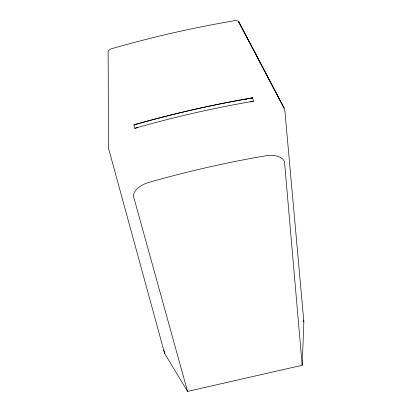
<?xml version="1.0" encoding="UTF-8"?>
<svg xmlns="http://www.w3.org/2000/svg" width="412" height="412" viewBox="0 0 412 412"><rect width="100%" height="100%" fill="white"/><g stroke="black" fill="none" stroke-linecap="round" stroke-linejoin="round"><path stroke-width="0.62" d="M302.192 365.274L303.86 321.818L284.939 111.498L284.095 108.099L283.152 106.188L238.393 21.321L284.095 108.099L238.718 21.563A5.665 3.136 -14 0 0 232.466 21.079A609.132 337.088 -14 0 0 113.733 48.132A5.665 3.136 -14 0 0 108.14 51.32L108.474 148.119L164.661 353.542L187.558 391.4L302.192 365.274L284.512 161.828A19.997 11.067 -14 0 0 266.574 155.659L254.549 157.729A633.445 350.54 -14 0 0 159.635 179.354L147.841 182.712A19.997 11.067 -14 0 0 133.457 196.251L187.558 391.4M136.408 124.342L133.905 124.908L134.755 128.307A609.132 337.088 -14 0 1 253.483 101.249L252.638 97.855C212.602 104.669 172.947 113.717 133.905 124.908C172.958 113.748 212.607 104.7 252.638 97.855L250.136 98.422M245.14 99.565L246.386 99.277M134.755 128.307L137.876 127.591M250.362 101.96L253.483 101.249M303.438 320.119L303.86 321.818M163.816 350.143L164.661 353.542"/></g></svg>
